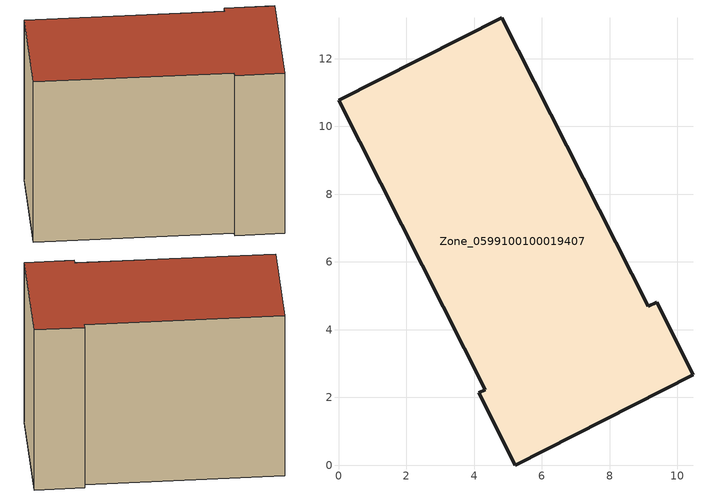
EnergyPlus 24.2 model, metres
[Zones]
Zone_0599100100019407
 floor ground (C_G): 4.13,2.14 4.33,2.23 0,10.76 4.82,13.21 9.13,4.69 9.38,4.82 10.46,2.67 5.21,0 z3.4
 wall outside (C_F): 4.33,2.23 4.13,2.14 5.21,0 10.46,2.67 9.38,4.82 9.13,4.69 4.82,13.21 0,10.76 4.33,2.23 z3.4:12.46
 roof outside (C_R): 4.82,13.21 0,10.76 4.33,2.23 4.13,2.14 5.21,0 10.46,2.67 9.38,4.82 9.13,4.69 z12.46
[BUILDING]
Pand.0599100100019407: North Axis=0; Terrain=City; Loads Convergence Tolerance Value=0.04; Temperature Convergence Tolerance Value=0.4; Solar Distribution=FullExterior; Maximum Number of Warmup Days=25; Minimum Number of Warmup Days=1
[Site:Location]
Rotterdam.The.Hague.AP_ZH_NLD Design_Conditions: Latitude=51.96; Longitude=4.45; Time Zone=1; Elevation=-4.5
[SITE:GROUNDTEMPERATURE:BUILDINGSURFACE]
18, 18, 18, 18, 18, 18, 18, 18, 18, 18, 18, 18
[MATERIAL] Thermal Absorptance=0.9; Solar Absorptance=0.7; Visible Absorptance=0.7
Name | Roughness | Thickness | Conductivity | Density | Specific Heat
G.TI.2015-2018 | MediumSmooth | 0.15 | 0.0428571 | 540 | 1210
F.TI.2015-2018 | Rough | 0.3 | 0.0666667 | 1920 | 840
R.TI.2015-2018 | MediumRough | 0.2 | 0.0333333 | 1500 | 1000
[CONSTRUCTION]
C_G: G.TI.2015-2018
C_F: F.TI.2015-2018
C_R: R.TI.2015-2018
[ZONE]
Zone_0599100100019407: Type=1; Multiplier=1; Ceiling Height=Autocalculate; Volume=Autocalculate; Floor Area=autocalculate; Part of Total Floor Area=Yes
[ZONEINFILTRATION:DESIGNFLOWRATE]
Infil_Zone_0599100100019407: Zone or ZoneList or Space or SpaceList=Zone_0599100100019407; Schedule=AlwaysOn; Design Flow Rate Calculation Method=Flow/Area; Flow Rate per Floor Area=0.0015; Constant Term Coefficient=1; Temperature Term Coefficient=0; Velocity Term Coefficient=0; Velocity Squared Term Coefficient=0
[HVACTEMPLATE:ZONE:IDEALLOADSAIRSYSTEM]
Zone_0599100100019407: Maximum Heating Supply Air Temperature=50; Minimum Cooling Supply Air Temperature=13; Maximum Heating Supply Air Humidity Ratio=0.0156; Minimum Cooling Supply Air Humidity Ratio=0.0077; Heating Limit=NoLimit; Cooling Limit=NoLimit; Dehumidification Control Type=ConstantSensibleHeatRatio; Cooling Sensible Heat Ratio=0.7; Dehumidification Setpoint=60; Humidification Control Type=None; Humidification Setpoint=30; Outdoor Air Method=None; Outdoor Air Flow Rate per Person=0.00944; Outdoor Air Flow Rate per Zone Floor Area=0; Outdoor Air Flow Rate per Zone=0; Demand Controlled Ventilation Type=None; Outdoor Air Economizer Type=NoEconomizer; Heat Recovery Type=None; Sensible Heat Recovery Effectiveness=0.7; Latent Heat Recovery Effectiveness=0.65
[ZONECONTROL:THERMOSTAT]
ThermostatControl_Zone_0599100100019407: Zone or ZoneList=Zone_0599100100019407; Control Type Schedule=DualSetpointControlType; Control 1=Thermostat_Zone_0599100100019407; Temperature Difference Between Cutout And Setpoint=0
[THERMOSTATSETPOINT:DUALSETPOINT]
Thermostat_Zone_0599100100019407: Heating Setpoint Temperature Schedule=HeatingSetpoint_Zone_0599100100019407; Cooling Setpoint Temperature Schedule=CoolingSetpoint_Zone_0599100100019407
[SCHEDULE:COMPACT]
HeatingSetpoint_Zone_0599100100019407: Through: 12/31, For: AllDays, Until: 24:00, 21
CoolingSetpoint_Zone_0599100100019407: Through: 12/31, For: AllDays, Until: 24:00, 24
DualSetpointControlType: Through: 12/31, For: AllDays, Until: 24:00, 4
AlwaysOn: Through: 12/31, For: AllDays, Until: 24:00, 1
